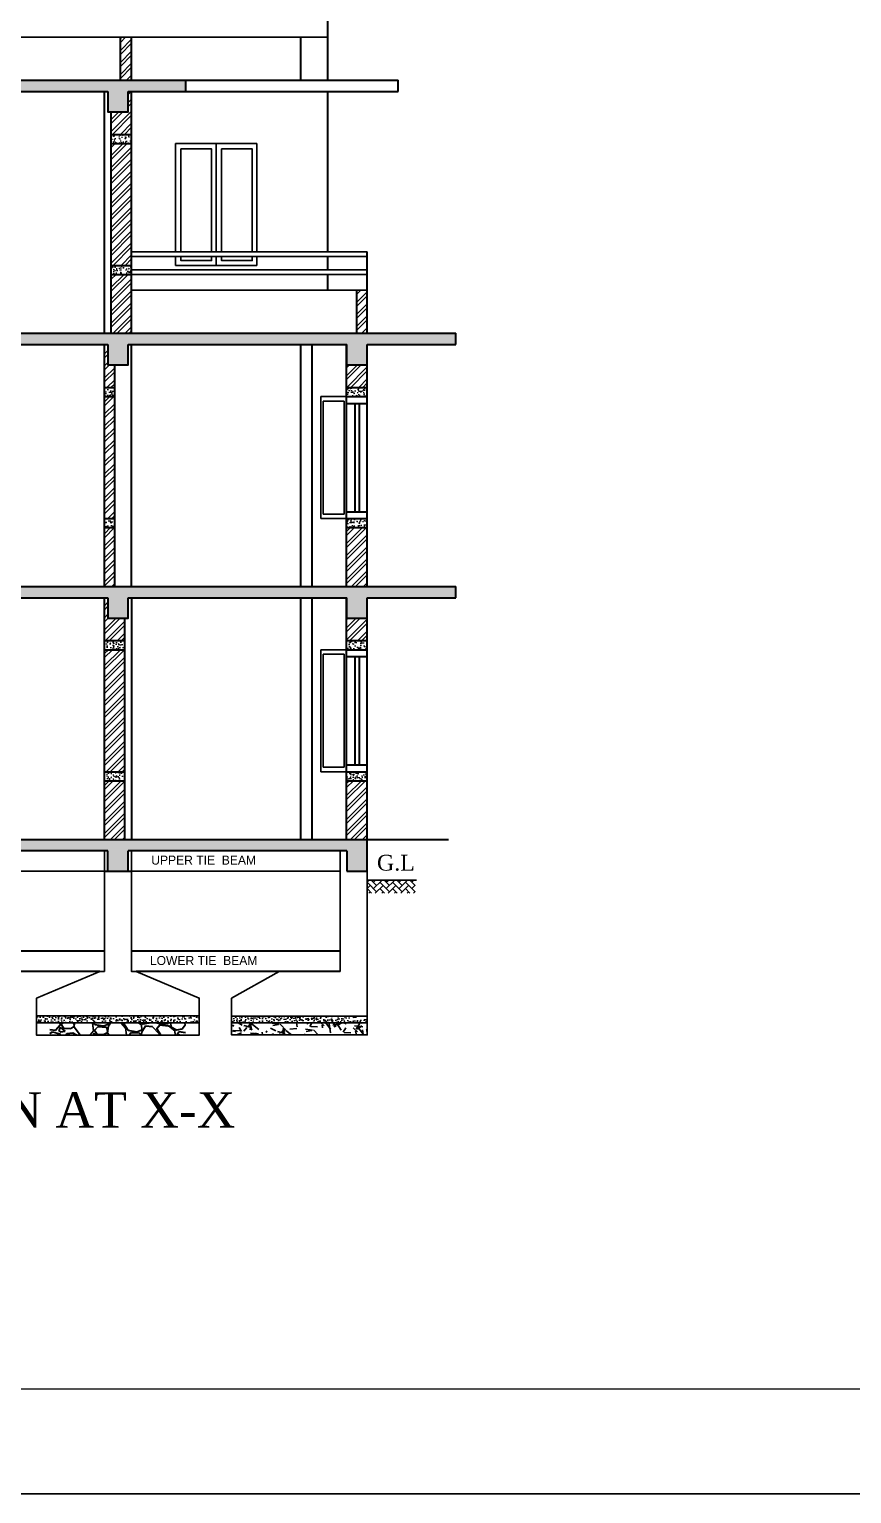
# Model space of a CAD drawing. Header units: inches. Extents: x 58262 to 68316, y -6134 to -3260.
# Drawn here: x 59926 to 60290, y -5508 to -4860 of the extents above; entities that cross this region are included whole.
import ezdxf

# ---------------------------------------------------------------- set-up
doc = ezdxf.new("R2010")
doc.units = ezdxf.units.IN
doc.header["$MEASUREMENT"] = 0
for name, color, linetype, lineweight in [('1', 7, 'Continuous', 25), ('ELE1', 3, 'Continuous', 9), ('ELEVATION', 6, 'Continuous', 30), ('PARAPET', 102, 'Continuous', 20)]:
    doc.layers.add(name, color=color, linetype=linetype, lineweight=lineweight)
doc.styles.get("Standard").update_dxf_attribs({"font": 'times.ttf'})
pattern_1 = [(50, (-4311.282, -5210.4313), (3.58630091, -0.31376067), [0.375, -4.125]), (355, (-4311.282, -5210.4313), (-0.69375667, 3.76096067), [0.3, -3.3]), (100.4514445, (-4310.9832, -5210.4575), (2.89254423, 3.44719995), [0.31870096, -3.50571056]), (46.1842, (-4311.282, -5209.4313), (5.33620665, -0.8275964), [0.5625, -6.1875]), (96.6356355, (-4310.8374, -5209.5003), (4.67330973, 4.870593), [0.4780517, -5.2585688]), (351.184164, (-4311.282, -5209.4313), (4.67330973, 4.870593), [0.45, -4.95]), (21, (-4310.782, -5209.6813), (2.98453526, -2.01309445), [0.375, -4.125]), (326, (-4310.782, -5209.6813), (1.21657666, 3.62575023), [0.3, -3.3]), (71.451445, (-4310.5334, -5209.849), (4.20111188, 1.61265576), [0.31870095, -3.50571056]), (37.5, (-4311.2821, -5210.4313), (0.060799277, 1.66446927), [0, -3.26, 0, -3.35, 0, -3.3125]), (7.5, (-4311.2821, -5210.4313), (1.315347687, 1.97205856), [0, -1.91, 0, -3.185, 0, -1.2625]), (327.5, (-4312.3971, -5210.4313), (2.66911218, -0.11277436), [0, -1.25, 0, -3.9, 0, -5.175]), (317.5, (-4312.897, -5210.4313), (2.91593085, 0.50052491), [0, -1.625, 0, -2.59, 0, -3.675])]
pattern_2 = [(45, (-4311.282, -5210.4313), (-2.65165043, 2.65165043), []), (45, (-4309.5143, -5210.4313), (-2.65165043, 2.65165043), [])]

msp = doc.modelspace()

# ---------------------------------------------------------------- hatches: boundary and pattern name
at = {"ltscale": 5}
h = msp.add_hatch(dxfattribs=at)
h.set_pattern_fill('AR-HBONE', color=1, scale=0.5, style=0)
h.set_pattern_definition([(135, (1323051.9018, 759223.0958), (-2e-16, 2.8284271247), [6, -2]), (45, (1323050.4876, 759224.51), (-2e-16, 2.8284271247), [6, -2])])
h.paths.add_polyline_path([(60097.05, -5241.96), (60097.05, -5236.31), (60076.08, -5236.31), (60076.08, -5241.96)])
at = {"ltscale": 2}
h = msp.add_hatch(dxfattribs=at)
h.set_pattern_fill('GRAVEL', color=256, scale=15, angle=190, style=0)
h.set_pattern_definition([(121.9872, (57906.0145, -606.2249), (-94.73439677, 153.7868432), [2.01804, -199.78632]), (165.0303, (57904.9455, -604.5132), (174.66071105, -46.0286626), [3.46302, -342.838875]), (217.4896, (57901.6, -603.6187), (176.37299775, 136.4462049), [2.44182, -241.74048]), (82.7263, (57896.4901, -598.9098), (-37.3223966, -298.04704255), [3.15357, -312.20337]), (57.1663, (57896.88935, -595.7816), (-105.11739043, -164.24170341), [3.092325, -306.140595]), (352.7263, (57898.566, -593.1833), (-298.04704255, 37.3223966), [3.15357, -312.20337]), (312.3058, (57901.6942, -593.5826), (-165.99041869, 181.582434994), [4.170435, -412.872735]), (277.7447, (57904.5013, -596.6669), (46.10108424, -343.21958951), [3.93732, -389.794815]), (228.5704, (57905.03186, -600.5683), (-152.03843371, -171.19963575), [3.16425, -313.261095]), (174.7636, (57902.9381, -602.9407), (165.09799384, -13.87996057), [3.61248, -177.011445]), (127.6026, (57899.3407, -602.61106), (-148.613575442, 193.74985341), [4.67172, -462.500625]), (211.1859, (57911.1405, -601.3408), (-119.0331866, -70.39959175), [1.594515, -157.85766]), (178.5308, (57909.7764, -602.16645), (197.24695243, -4.31704074), [3.033555, -300.322665]), (125, (57906.744, -602.089), (2.604723, 14.77212), [2.121315, -19.09188]), (146.8014, (57905.3972, -603.679), (68.6511287, -42.5678648), [1.14237, -113.094225]), (58.1986, (57904.4413, -603.0535), (-22.5862837, -41.7116305), [1.615545, -79.16193]), (319.0362, (57905.2927, -601.6805), (39.1068679, -37.3584321), [2.623935, -84.840345]), (188.4349, (57907.274, -603.4007), (32.1489575, 9.5626462), [1.897365, -45.536805]), (333.6105, (57895.8735, -601.5428), (139.90704642, -70.36347357), [2.658, -263.142675]), (279.6538, (57898.2545, -602.7242), (-30.4364401, 172.91218908), [2.229915, -220.76112]), (56.8014, (57906.7531, -606.355), (-42.5678648, -68.6511287), [2.284725, -111.95187]), (6.3895, (57908.0041, -604.4433), (-155.53534443, -18.26900882), [2.658, -263.142675]), (10.556, (57897.4884, -592.384), (-79.0700436, -16.5205553), [2.5632, -125.59686]), (55.2249, (57900.0083, -591.9145), (-102.51242432, -149.46973681), [2.14767, -212.619645]), (283.1986, (57909.5056, -591.609), (16.52063954, -79.0700263), [2.284725, -111.95187]), (332.646, (57910.02725, -593.8334), (-181.61866532, 92.94978387), [2.514465, -248.93136]), (280.556, (57902.2672, -590.3327), (-16.5205553, 79.0700436), [1.2816, -126.87846]), (248.6901, (57908.6193, -591.4527), (-25.190974, -56.4837598), [0.76485, -75.720435]), (184.0362, (57908.3413, -592.1653), (46.9210746, 6.9579182), [3.092325, -58.75425]), (163.991, (57905.25664, -592.383), (145.11643839, -40.81933221), [2.86575, -283.708845]), (46.3099, (57905.527, -600.351), (-19.9815802, -26.9395), [2.16333, -51.919935]), (356.8428, (57907.02146, -598.7867), (256.33543381, -14.735932916), [3.77691, -373.913445]), (289.0546, (57910.7926, -598.9947), (-40.85540593, 113.82371048), [1.54434, -152.89011]), (260, (57911.297, -600.454), (-17.37684, -12.167394), [0.9, -14.1]), (229.7436, (57904.8831, -592.774), (77.3214547, 92.985973), [2.08386, -206.3028]), (301.9872, (57903.5364, -594.3644), (94.73439677, -153.7868432), [4.03608, -197.76828]), (350, (57905.674, -597.788), (12.167394, -17.37684), [3.9, -11.1]), (24.6952, (57909.5152, -598.4649), (-165.95415923, -77.35772955), [2.37171, -234.79911]), (95.9454, (57911.67, -597.474), (-4.3532237, 61.6931894), [2.18403, -107.01762]), (142.354, (57911.4438, -595.3017), (-254.62290093, 197.210996606), [3.555975, -352.04211]), (174.5739, (57908.6282, -593.1298), (-194.64222921, 19.0893566), [3.761985, -372.43611])])
h.paths.add_polyline_path([(59995.48, -5299.29), (59935.48, -5299.29), (59935.48, -5304.61), (59995.48, -5304.61)])
h = msp.add_hatch(dxfattribs=at)
h.set_pattern_fill('GRAVEL', color=256, scale=15, angle=190, style=0)
h.set_pattern_definition([(121.9872, (57906.0145, -606.3417), (-94.73439677, 153.7868432), [2.01804, -199.78632]), (165.0303, (57904.9455, -604.6301), (174.66071105, -46.0286626), [3.46302, -342.838875]), (217.4896, (57901.6, -603.73555), (176.37299775, 136.4462049), [2.44182, -241.74048]), (82.7263, (57896.4901, -599.0267), (-37.3223966, -298.04704255), [3.15357, -312.20337]), (57.1663, (57896.88935, -595.8985), (-105.11739043, -164.24170341), [3.092325, -306.140595]), (352.7263, (57898.566, -593.3002), (-298.04704255, 37.3223966), [3.15357, -312.20337]), (312.3058, (57901.6942, -593.69944), (-165.99041869, 181.582434994), [4.170435, -412.872735]), (277.7447, (57904.5013, -596.78374), (46.10108424, -343.21958951), [3.93732, -389.794815]), (228.5704, (57905.03186, -600.68514), (-152.03843371, -171.19963575), [3.16425, -313.261095]), (174.7636, (57902.9381, -603.0576), (165.09799384, -13.87996057), [3.61248, -177.011445]), (127.6026, (57899.3407, -602.7279), (-148.613575442, 193.74985341), [4.67172, -462.500625]), (211.1859, (57911.1405, -601.4576), (-119.0331866, -70.39959175), [1.594515, -157.85766]), (178.5308, (57909.7764, -602.2833), (197.24695243, -4.31704074), [3.033555, -300.322665]), (125, (57906.744, -602.206), (2.604723, 14.77212), [2.121315, -19.09188]), (146.8014, (57905.3972, -603.7958), (68.6511287, -42.5678648), [1.14237, -113.094225]), (58.1986, (57904.4413, -603.1704), (-22.5862837, -41.7116305), [1.615545, -79.16193]), (319.0362, (57905.2927, -601.7973), (39.1068679, -37.3584321), [2.623935, -84.840345]), (188.4349, (57907.274, -603.5175), (32.1489575, 9.5626462), [1.897365, -45.536805]), (333.6105, (57895.8735, -601.6596), (139.90704642, -70.36347357), [2.658, -263.142675]), (279.6538, (57898.2545, -602.841), (-30.4364401, 172.91218908), [2.229915, -220.76112]), (56.8014, (57906.7531, -606.472), (-42.5678648, -68.6511287), [2.284725, -111.95187]), (6.3895, (57908.0041, -604.5601), (-155.53534443, -18.26900882), [2.658, -263.142675]), (10.556, (57897.4884, -592.5009), (-79.0700436, -16.5205553), [2.5632, -125.59686]), (55.2249, (57900.0083, -592.0313), (-102.51242432, -149.46973681), [2.14767, -212.619645]), (283.1986, (57909.5056, -591.7259), (16.52063954, -79.0700263), [2.284725, -111.95187]), (332.646, (57910.02725, -593.9503), (-181.61866532, 92.94978387), [2.514465, -248.93136]), (280.556, (57902.2672, -590.4496), (-16.5205553, 79.0700436), [1.2816, -126.87846]), (248.6901, (57908.6193, -591.5696), (-25.190974, -56.4837598), [0.76485, -75.720435]), (184.0362, (57908.3413, -592.282), (46.9210746, 6.9579182), [3.092325, -58.75425]), (163.991, (57905.25664, -592.4998), (145.11643839, -40.81933221), [2.86575, -283.708845]), (46.3099, (57905.527, -600.468), (-19.9815802, -26.9395), [2.16333, -51.919935]), (356.8428, (57907.02146, -598.90357), (256.33543381, -14.735932916), [3.77691, -373.913445]), (289.0546, (57910.7926, -599.1116), (-40.85540593, 113.82371048), [1.54434, -152.89011]), (260, (57911.297, -600.571), (-17.37684, -12.167394), [0.9, -14.1]), (229.7436, (57904.8831, -592.8909), (77.3214547, 92.985973), [2.08386, -206.3028]), (301.9872, (57903.5364, -594.4812), (94.73439677, -153.7868432), [4.03608, -197.76828]), (350, (57905.674, -597.904), (12.167394, -17.37684), [3.9, -11.1]), (24.6952, (57909.5152, -598.5817), (-165.95415923, -77.35772955), [2.37171, -234.79911]), (95.9454, (57911.67, -597.5908), (-4.3532237, 61.6931894), [2.18403, -107.01762]), (142.354, (57911.4438, -595.41855), (-254.62290093, 197.210996606), [3.555975, -352.04211]), (174.5739, (57908.6282, -593.24663), (-194.64222921, 19.0893566), [3.761985, -372.43611])])
h.paths.add_polyline_path([(59995.48, -5299.41), (59935.48, -5299.41), (59935.48, -5304.73), (59995.48, -5304.73)])
h = msp.add_hatch(dxfattribs=at)
h.set_pattern_fill('GRAVEL', color=256, scale=15, angle=190, style=0)
h.set_pattern_definition([(121.9872, (1572276.4272, 731770.3312), (-94.7343967672, 153.7868431904), [2.01804, -199.78632]), (165.0303, (1572275.35816, 731772.0429), (174.66071105328, -46.02866260027), [3.46302, -342.838875]), (217.4896, (1572272.0127, 731772.9374), (176.37299775036, 136.44620490463), [2.44182, -241.74048]), (82.7263, (1572266.9027, 731777.6463), (-37.32239659984, -298.04704255352), [3.15357, -312.20337]), (57.1663, (1572267.302, 731780.7745), (-105.11739043398, -164.24170341073), [3.092325, -306.140595]), (352.7263, (1572268.9787, 731783.3728), (-298.04704255352, 37.32239659984), [3.15357, -312.20337]), (312.3058, (1572272.10686, 731782.9735), (-165.99041868967, 181.58243499421), [4.170435, -412.872735]), (277.7447, (1572274.9139, 731779.8892), (46.10108424074, -343.21958951057), [3.93732, -389.794815]), (228.5704, (1572275.4445, 731775.9878), (-152.03843371426, -171.1996357482), [3.16425, -313.261095]), (174.7636, (1572273.3507, 731773.6154), (165.0979938362, -13.8799605653), [3.61248, -177.011445]), (127.6026, (1572269.7533, 731773.94505), (-148.61357544232, 193.74985340929), [4.67172, -462.500625]), (211.1859, (1572281.5532, 731775.2153), (-119.033186589, -70.3995917529), [1.594515, -157.85766]), (178.5308, (1572280.1891, 731774.38965), (197.24695243407, -4.31704073908), [3.033555, -300.322665]), (125, (1572277.157, 731774.467), (2.60472347, 14.772120866), [2.121315, -19.09188]), (146.8014, (1572275.8099, 731772.8771), (68.6511287154, -42.5678647908), [1.14237, -113.094225]), (58.1986, (1572274.854, 731773.5026), (-22.5862836792, -41.7116304866), [1.615545, -79.16193]), (319.0362, (1572275.7053, 731774.8756), (39.1068678716, -37.358432121), [2.623935, -84.840345]), (188.4349, (1572277.6867, 731773.1554), (32.148957516, 9.562646245), [1.897365, -45.536805]), (333.6105, (1572266.28616, 731775.01334), (139.907046421, -70.36347357047), [2.658, -263.142675]), (279.6538, (1572268.6672, 731773.8319), (-30.43644009667, 172.9121890753), [2.229915, -220.76112]), (56.8014, (1572277.1658, 731770.201), (-42.5678647908, -68.6511287154), [2.284725, -111.95187]), (6.3895, (1572278.4168, 731772.1128), (-155.53534443324, -18.26900881785), [2.658, -263.142675]), (10.556, (1572267.901, 731784.172), (-79.0700436256, -16.5205553195), [2.5632, -125.59686]), (55.2249, (1572270.4209, 731784.6416), (-102.5124243226, -149.46973681475), [2.14767, -212.619645]), (283.1986, (1572279.9182, 731784.947), (16.5206395439, -79.0700262793), [2.284725, -111.95187]), (332.646, (1572280.4399, 731782.7227), (-181.6186653239, 92.94978387176), [2.514465, -248.93136]), (280.556, (1572272.6799, 731786.2234), (-16.5205553195, 79.0700436256), [1.2816, -126.87846]), (248.6901, (1572279.032, 731785.1034), (-25.1909739366, -56.4837597954), [0.76485, -75.720435]), (184.0362, (1572278.754, 731784.3908), (46.921074556, 6.957918181), [3.092325, -58.75425]), (163.991, (1572275.6693, 731784.1731), (145.11643838505, -40.8193322142), [2.86575, -283.708845]), (46.3099, (1572275.9398, 731776.205), (-19.981580187, -26.939499917), [2.16333, -51.919935]), (356.8428, (1572277.4341, 731777.7694), (256.33543380744, -14.73593291568), [3.77691, -373.913445]), (289.0546, (1572281.2053, 731777.5614), (-40.8554059258, 113.8237104781), [1.54434, -152.89011]), (260, (1572281.71, 731776.102), (-17.37683896, -12.16739363), [0.9, -14.1]), (229.7436, (1572275.2957, 731783.7821), (77.3214546999, 92.98597300296), [2.08386, -206.3028]), (301.9872, (1572273.9491, 731782.1917), (94.7343967672, -153.7868431904), [4.03608, -197.76828]), (350, (1572276.087, 731778.768), (12.16739363, -17.37683896), [3.9, -11.1]), (24.6952, (1572279.9279, 731778.0912), (-165.95415922567, -77.35772955197), [2.37171, -234.79911]), (95.9454, (1572282.0827, 731779.0821), (-4.35322367, 61.6931894283), [2.18403, -107.01762]), (142.354, (1572281.85645, 731781.2544), (-254.6229009311, 197.21099660573), [3.555975, -352.04211]), (174.5739, (1572279.0408, 731783.4263), (-194.64222920843, 19.08935660198), [3.761985, -372.43611])])
h.paths.add_polyline_path([(60015.84, -5299.37), (60075.84, -5299.37), (60075.84, -5304.69), (60015.84, -5304.69)])
at = {"layer": '1', "ltscale": 5}
h = msp.add_hatch(dxfattribs=at)
h.set_pattern_fill('ANSI32', color=4, scale=10, style=0)
h.set_pattern_definition(pattern_2)
h.paths.add_polyline_path([(59971.61, -4863.25), (59966.61, -4863.25), (59966.61, -4882.25), (59971.61, -4882.25)])
h = msp.add_hatch(dxfattribs=at)
h.set_pattern_fill('ANSI32', color=4, scale=10, style=0)
h.set_pattern_definition(pattern_2)
h.paths.add_polyline_path([(59971.6, -4968.25), (59962.6, -4968.25), (59962.6, -4994.25), (59971.6, -4994.25)])
h.paths.add_polyline_path([(59971.6, -4910.25), (59962.6, -4910.25), (59962.6, -4964.25), (59971.6, -4964.25)])
h.paths.add_polyline_path([(59962.6, -4906.25), (59971.6, -4906.25), (59971.6, -4887.25), (59970.11, -4887.25), (59970.11, -4896.25), (59962.6, -4896.25)])
h = msp.add_hatch(dxfattribs=at)
h.set_pattern_fill('ANSI32', color=4, scale=10, style=0)
h.set_pattern_definition([(45, (-4323.3425, -5210.4313), (-2.65165043, 2.65165043), []), (45, (-4321.5748, -5210.4313), (-2.65165043, 2.65165043), [])])
h.paths.add_polyline_path([(60075.84, -4975.25), (60071.27, -4975.25), (60071.27, -4994.25), (60075.84, -4994.25)])
h = msp.add_hatch(dxfattribs=at)
h.set_pattern_fill('ANSI32', color=4, scale=10, style=0)
h.set_pattern_definition(pattern_2)
h.paths.add_polyline_path([(59964.11, -5080.25), (59959.61, -5080.25), (59959.61, -5106.25), (59964.11, -5106.25)])
h.paths.add_polyline_path([(59959.61, -5076.25), (59964.11, -5076.25), (59964.11, -5022.25), (59959.61, -5022.25)])
h.paths.add_polyline_path([(59964.11, -5008.25), (59961.11, -5008.25), (59961.11, -4999.25), (59959.61, -4999.25), (59959.61, -5018.25), (59964.11, -5018.25)])
h = msp.add_hatch(dxfattribs=at)
h.set_pattern_fill('ANSI32', color=4, scale=10, style=0)
h.set_pattern_definition(pattern_2)
h.paths.add_polyline_path([(60066.69, -5106.25), (60075.84, -5106.25), (60075.84, -5080.25), (60066.69, -5080.25)])
h.paths.add_polyline_path([(60075.84, -5018.25), (60075.84, -5008.25), (60066.69, -5008.25), (60066.69, -5018.25)])
h = msp.add_hatch(dxfattribs=at)
h.set_pattern_fill('ANSI32', color=4, scale=10, style=0)
h.set_pattern_definition(pattern_2)
h.paths.add_polyline_path([(59968.61, -5120.25), (59961.11, -5120.25), (59961.11, -5111.25), (59959.61, -5111.25), (59959.61, -5130.25), (59968.61, -5130.25)])
h.paths.add_polyline_path([(59968.61, -5134.25), (59959.61, -5134.25), (59959.61, -5188.25), (59968.61, -5188.25)])
h.paths.add_polyline_path([(59968.61, -5192.25), (59959.61, -5192.25), (59959.61, -5218.25), (59968.61, -5218.25)])
h = msp.add_hatch(dxfattribs=at)
h.set_pattern_fill('ANSI32', color=4, scale=10, style=0)
h.set_pattern_definition([(45, (26149.0368, -725.8534), (-2.65165043, 2.65165043), []), (45, (26150.8046, -725.8534), (-2.65165043, 2.65165043), [])])
h.paths.add_polyline_path([(60066.69, -5130.25), (60075.84, -5130.25), (60075.84, -5120.25), (60066.69, -5120.25)])
h.paths.add_polyline_path([(60075.84, -5192.25), (60066.69, -5192.25), (60066.69, -5218.25), (60075.84, -5218.25)])
at = {"layer": 'PARAPET'}
h = msp.add_hatch(dxfattribs=at)
h.set_pattern_fill('AR-CONC', color=256, scale=0.5)
h.set_pattern_definition(pattern_1)
h.paths.add_polyline_path([(59961.11, -4887.25), (59961.11, -4896.25), (59970.11, -4896.25), (59970.11, -4887.25), (59995.6, -4887.25), (59995.6, -4882.25), (59796.16, -4882.25), (59796.16, -4896.25), (59805.16, -4896.25), (59805.16, -4887.25)])
h = msp.add_hatch(dxfattribs=at)
h.set_pattern_fill('AR-CONC', color=256, scale=0.5)
h.set_pattern_definition(pattern_1)
h.paths.add_polyline_path([(59962.6, -4906.25), (59962.6, -4910.25), (59971.6, -4910.25), (59971.6, -4906.25)])
h = msp.add_hatch(dxfattribs=at)
h.set_pattern_fill('AR-CONC', color=256, scale=0.5)
h.set_pattern_definition(pattern_1)
h.paths.add_polyline_path([(59962.6, -4964.25), (59962.6, -4968.25), (59971.6, -4968.25), (59971.6, -4964.25)])
h = msp.add_hatch(dxfattribs=at)
h.set_pattern_fill('AR-CONC', color=256, scale=0.5)
h.set_pattern_definition(pattern_1)
h.paths.add_polyline_path([(59970.11, -4999.25), (60066.69, -4999.25), (60066.69, -5008.25), (60075.84, -5008.25), (60075.84, -4999.25), (60114.99, -4999.25), (60114.99, -4994.25), (59911.61, -4994.25), (59911.61, -4999.25), (59961.11, -4999.25), (59961.11, -5008.25), (59970.11, -5008.25)])
h = msp.add_hatch(dxfattribs=at)
h.set_pattern_fill('AR-CONC', color=256, scale=0.5)
h.set_pattern_definition(pattern_1)
h.paths.add_polyline_path([(59959.61, -5018.25), (59959.61, -5022.25), (59964.11, -5022.25), (59964.11, -5018.25)])
h = msp.add_hatch(dxfattribs=at)
h.set_pattern_fill('AR-CONC', color=256, scale=0.5)
h.set_pattern_definition(pattern_1)
h.paths.add_polyline_path([(60066.69, -5018.25), (60066.69, -5022.25), (60075.84, -5022.25), (60075.84, -5018.25)])
h = msp.add_hatch(dxfattribs=at)
h.set_pattern_fill('AR-CONC', color=256, scale=0.5)
h.set_pattern_definition(pattern_1)
h.paths.add_polyline_path([(59961.11, -5120.25), (59970.11, -5120.25), (59970.11, -5111.25), (60066.69, -5111.25), (60066.69, -5120.25), (60075.84, -5120.25), (60075.84, -5111.25), (60114.99, -5111.25), (60114.99, -5106.25), (59911.61, -5106.25), (59911.61, -5099.25), (59901.61, -5099.25), (59901.61, -5092.25), (59891.61, -5092.25), (59891.61, -5085.25), (59881.61, -5085.25), (59881.61, -5078.25), (59871.61, -5078.25), (59871.61, -5071.25), (59861.61, -5071.25), (59861.61, -5064.25), (59851.61, -5064.25), (59851.61, -5057.25), (59796.16, -5057.25), (59796.16, -5062.25), (59840.03, -5062.25), (59910.03, -5111.25), (59961.11, -5111.25)])
h = msp.add_hatch(dxfattribs=at)
h.set_pattern_fill('AR-CONC', color=256, scale=0.5)
h.set_pattern_definition(pattern_1)
h.paths.add_polyline_path([(59964.11, -5080.25), (59964.11, -5076.25), (59959.61, -5076.25), (59959.61, -5080.25)])
h = msp.add_hatch(dxfattribs=at)
h.set_pattern_fill('AR-CONC', color=256, scale=0.5)
h.set_pattern_definition(pattern_1)
h.paths.add_polyline_path([(60075.84, -5080.25), (60075.84, -5076.25), (60066.69, -5076.25), (60066.69, -5080.25)])
h = msp.add_hatch(dxfattribs=at)
h.set_pattern_fill('AR-CONC', color=256, scale=0.5)
h.set_pattern_definition(pattern_1)
h.paths.add_polyline_path([(59959.61, -5130.25), (59959.61, -5134.25), (59968.61, -5134.25), (59968.61, -5130.25)])
h = msp.add_hatch(dxfattribs=at)
h.set_pattern_fill('AR-CONC', color=256, scale=0.5)
h.set_pattern_definition(pattern_1)
h.paths.add_polyline_path([(60075.84, -5130.25), (60066.69, -5130.25), (60066.69, -5134.25), (60075.84, -5134.25)])
h = msp.add_hatch(dxfattribs=at)
h.set_pattern_fill('AR-CONC', color=256, scale=0.5)
h.set_pattern_definition(pattern_1)
h.paths.add_polyline_path([(59961.11, -5232.25), (59970.11, -5232.25), (59970.11, -5223.25), (60066.84, -5223.25), (60066.84, -5232.25), (60075.84, -5232.25), (60075.84, -5218.25), (59911.61, -5218.25), (59911.61, -5211.25), (59901.61, -5211.25), (59901.61, -5204.25), (59891.61, -5204.25), (59891.61, -5197.25), (59881.61, -5197.25), (59881.61, -5190.25), (59871.61, -5190.25), (59871.61, -5183.25), (59861.61, -5183.25), (59861.61, -5176.25), (59851.61, -5176.25), (59851.61, -5169.25), (59796.16, -5169.25), (59796.16, -5174.25), (59840.03, -5174.25), (59902.89, -5218.25), (59796.16, -5218.25), (59796.16, -5232.25), (59805.16, -5232.25), (59805.16, -5223.25), (59961.11, -5223.25)])
h = msp.add_hatch(dxfattribs=at)
h.set_pattern_fill('AR-CONC', color=256, scale=0.5)
h.set_pattern_definition(pattern_1)
h.paths.add_polyline_path([(59968.61, -5192.25), (59968.61, -5188.25), (59959.61, -5188.25), (59959.61, -5192.25)])
h = msp.add_hatch(dxfattribs=at)
h.set_pattern_fill('AR-CONC', color=256, scale=0.5)
h.set_pattern_definition(pattern_1)
h.paths.add_polyline_path([(60075.84, -5192.25), (60075.84, -5188.25), (60066.69, -5188.25), (60066.69, -5192.25)])
h = msp.add_hatch(dxfattribs=at)
h.set_pattern_fill('AR-CONC', color=256, scale=0.5)
h.set_pattern_definition([(50, (28330.5352, 6061.8476), (3.58630091, -0.31376067), [0.375, -4.125]), (355, (28330.5352, 6061.8476), (-0.69375667, 3.76096067), [0.3, -3.3]), (100.451444, (28330.834, 6061.8214), (2.89254423, 3.44719995), [0.31870096, -3.50571056]), (46.1842, (28330.5352, 6062.8476), (5.33620665, -0.8275964), [0.5625, -6.1875]), (96.635635, (28330.98, 6062.7786), (4.6733097, 4.870593), [0.4780517, -5.2585688]), (351.184164, (28330.535, 6062.8476), (4.6733097, 4.870593), [0.45, -4.95]), (21, (28331.0352, 6062.5976), (2.98453526, -2.01309445), [0.375, -4.125]), (326, (28331.0352, 6062.5976), (1.21657666, 3.62575023), [0.3, -3.3]), (71.451445, (28331.284, 6062.4298), (4.2011119, 1.61265576), [0.31870095, -3.50571056]), (37.5, (28330.5352, 6061.8476), (0.060799277, 1.66446927), [0, -3.26, 0, -3.35, 0, -3.3125]), (7.5, (28330.5352, 6061.8476), (1.31534769, 1.97205856), [0, -1.91, 0, -3.185, 0, -1.2625]), (327.5, (28329.4202, 6061.8476), (2.66911218, -0.11277436), [0, -1.25, 0, -3.9, 0, -5.175]), (317.5, (28328.9202, 6061.8476), (2.91593085, 0.50052491), [0, -1.625, 0, -2.59, 0, -3.675])])
h.paths.add_polyline_path([(60001.48, -5296.29), (59929.48, -5296.29), (59929.48, -5299.29), (60001.48, -5299.29)])
h = msp.add_hatch(dxfattribs=at)
h.set_pattern_fill('AR-CONC', color=256, scale=0.5)
h.set_pattern_definition([(50, (28290.7685, 6061.8476), (3.58630091, -0.31376067), [0.375, -4.125]), (355, (28290.7685, 6061.8476), (-0.69375667, 3.76096067), [0.3, -3.3]), (100.451444, (28291.0674, 6061.8214), (2.89254423, 3.44719995), [0.31870096, -3.50571056]), (46.1842, (28290.7685, 6062.8476), (5.33620665, -0.8275964), [0.5625, -6.1875]), (96.635635, (28291.213, 6062.7786), (4.6733097, 4.870593), [0.4780517, -5.2585688]), (351.184164, (28290.7685, 6062.8476), (4.6733097, 4.870593), [0.45, -4.95]), (21, (28291.2685, 6062.5976), (2.98453526, -2.01309445), [0.375, -4.125]), (326, (28291.2685, 6062.5976), (1.21657666, 3.62575023), [0.3, -3.3]), (71.451445, (28291.5172, 6062.4298), (4.2011119, 1.61265576), [0.31870095, -3.50571056]), (37.5, (28290.7685, 6061.8476), (0.060799277, 1.66446927), [0, -3.26, 0, -3.35, 0, -3.3125]), (7.5, (28290.7685, 6061.8476), (1.31534769, 1.97205856), [0, -1.91, 0, -3.185, 0, -1.2625]), (327.5, (28289.6535, 6061.8476), (2.66911218, -0.11277436), [0, -1.25, 0, -3.9, 0, -5.175]), (317.5, (28289.1535, 6061.8476), (2.91593085, 0.50052491), [0, -1.625, 0, -2.59, 0, -3.675])])
h.paths.add_polyline_path([(60015.84, -5296.37), (60075.84, -5296.37), (60075.84, -5299.37), (60015.84, -5299.37)])

# ---------------------------------------------------------------- linework, layer by layer
at = {"color": 5}
for p, q in [((59991.01, -4910.25), (60027.01, -4910.25)), ((59991.01, -4910.25), (59991.01, -4958.25)), ((60009.01, -4910.25), (60009.01, -4958.25)), ((60027.01, -4910.25), (60027.01, -4958.25)), ((59991.01, -4960.25), (59991.01, -4964.25)), ((60009.01, -4960.25), (60009.01, -4964.25)), ((60027.01, -4960.25), (60027.01, -4964.25)), ((59991.01, -4964.25), (60027.01, -4964.25)), ((60055.35, -5022.25), (60066.69, -5022.25)), ((60055.35, -5022.25), (60055.35, -5076.25)), ((60056.35, -5024.25), (60065.69, -5024.25)), ((60056.35, -5024.25), (60056.35, -5074.25)), ((60065.69, -5024.25), (60065.69, -5074.25)), ((60066.69, -5022.25), (60066.69, -5076.25)), ((60055.35, -5076.25), (60066.69, -5076.25)), ((60056.35, -5074.25), (60065.69, -5074.25)), ((60055.35, -5134.25), (60066.69, -5134.25)), ((60055.35, -5134.25), (60055.35, -5188.25)), ((60056.35, -5136.25), (60065.69, -5136.25)), ((60056.35, -5136.25), (60056.35, -5186.25)), ((60065.69, -5136.25), (60065.69, -5186.25)), ((60066.69, -5134.25), (60066.69, -5188.25)), ((60055.35, -5188.25), (60066.69, -5188.25)), ((60056.35, -5186.25), (60065.69, -5186.25))]:
    msp.add_line(p, q, dxfattribs=at)
at = {"color": 1, "ltscale": 5}
for p, q in [((59959.61, -5276.68), (59959.61, -5223.25)), ((60063.84, -5276.68), (60063.84, -5223.25)), ((60075.84, -5276.68), (60075.84, -5232.25)), ((60036.84, -5276.68), (60015.84, -5288.37)), ((60036.84, -5276.68), (60063.84, -5276.68)), ((60075.84, -5276.68), (60075.84, -5304.69)), ((60015.84, -5288.37), (60015.84, -5304.69)), ((59992.6, -5304.36), (59992.6, -5304.69)), ((60075.84, -5304.69), (60015.84, -5304.69))]:
    msp.add_line(p, q, dxfattribs=at)
at = {"color": 251}
for p, q in [((60001.48, -5296.29), (59929.48, -5296.29)), ((59929.48, -5299.29), (60001.48, -5299.29)), ((60015.84, -5296.37), (60075.84, -5296.37)), ((60075.84, -5299.37), (60015.84, -5299.37))]:
    msp.add_line(p, q, dxfattribs=at)
at = {"color": 5}
for points in [[(59993.41, -4958.25), (59993.41, -4912.71), (60006.94, -4912.71), (60006.94, -4958.25)], [(60011.41, -4958.25), (60011.41, -4912.71), (60024.94, -4912.71), (60024.94, -4958.25)], [(60006.94, -4960.25), (60006.94, -4962.11), (59993.41, -4962.11), (59993.41, -4960.25)], [(60024.94, -4960.25), (60024.94, -4962.11), (60011.41, -4962.11), (60011.41, -4960.25)]]:
    msp.add_lwpolyline(points, dxfattribs=at)
at = {"color": 1, "ltscale": 5}
for points in [[(59929.48, -5288.49), (59929.48, -5304.73), (60001.48, -5304.73), (60001.48, -5288.37), (59973.61, -5276.68), (59971.61, -5276.68), (59971.61, -5223.25)], [(59959.61, -5276.68), (59957.61, -5276.68), (59929.48, -5288.37)], [(60075.84, -5291.42), (60075.84, -5304.69), (60015.84, -5304.69), (60015.84, -5291.42)]]:
    msp.add_lwpolyline(points, dxfattribs=at)
at = {"layer": '1', "color": 11, "ltscale": 5}
for p, q in [((59796.16, -4863.25), (60058.4, -4863.25)), ((59971.6, -4958.25), (60075.84, -4958.25)), ((59971.6, -4960.25), (60075.84, -4960.25)), ((59971.6, -4966.25), (60075.84, -4966.25)), ((59971.6, -4968.25), (60075.84, -4968.25)), ((59971.6, -4975.25), (60075.84, -4975.25)), ((59959.61, -5232.25), (59808.16, -5232.25)), ((60063.84, -5232.25), (59971.61, -5232.25)), ((60097.63, -5236.25), (60075.84, -5236.25))]:
    msp.add_line(p, q, dxfattribs=at)
at = {"layer": 'Defpoints'}
msp.add_lwpolyline([(61439.74, -3259.7), (58262.14, -3259.7), (58262.14, -5507.67), (61439.74, -5507.67)], close=True, dxfattribs=at)
at = {"layer": 'ELE1'}
msp.add_lwpolyline([(58308.46, -3306.02), (61393.43, -3306.02), (61393.43, -5461.35), (58308.46, -5461.35)], close=True, dxfattribs=at)
at = {"layer": 'ELEVATION'}
for p, q in [((60058.4, -4882.25), (60058.4, -4846.25)), ((59966.61, -4882.25), (59966.61, -4863.25)), ((59971.61, -4882.25), (59971.61, -4863.25)), ((60046.4, -4882.25), (60046.4, -4863.25)), ((59796.16, -4882.25), (60089.55, -4882.25)), ((59995.6, -4887.25), (59995.6, -4882.25)), ((60089.55, -4887.25), (60089.55, -4882.25)), ((59805.16, -4887.25), (59961.11, -4887.25)), ((59959.61, -4994.25), (59959.61, -4887.25)), ((59970.11, -4887.25), (60089.55, -4887.25)), ((59971.6, -4994.25), (59971.6, -4887.25)), ((60058.4, -4958.25), (60058.4, -4887.25)), ((59962.6, -4994.25), (59962.6, -4896.25)), ((59962.6, -4906.25), (59971.6, -4906.25)), ((59962.6, -4910.25), (59971.6, -4910.25)), ((60058.4, -4966.25), (60058.4, -4960.25)), ((60075.84, -4994.25), (60075.84, -4958.25)), ((59962.6, -4964.25), (59971.6, -4964.25)), ((59962.6, -4968.25), (59971.6, -4968.25)), ((60058.4, -4975.25), (60058.4, -4968.25)), ((60071.27, -4994.25), (60071.27, -4975.25)), ((59911.61, -4994.25), (60114.99, -4994.25)), ((60114.99, -4999.25), (60114.99, -4994.25)), ((59911.61, -4999.25), (59961.11, -4999.25)), ((59959.61, -5106.25), (59959.61, -4999.25)), ((59970.11, -4999.25), (60066.84, -4999.25)), ((59971.61, -5106.25), (59971.61, -4999.25)), ((60046.4, -5106.25), (60046.4, -4999.25)), ((60051.49, -5106.25), (60051.49, -4999.25)), ((60066.69, -5106.25), (60066.69, -4999.25)), ((60075.84, -4999.25), (60114.99, -4999.25)), ((60075.84, -5106.25), (60075.84, -4999.25)), ((59964.11, -5106.25), (59964.11, -5008.25)), ((59959.61, -5018.25), (59964.11, -5018.25)), ((60066.69, -5018.25), (60075.84, -5018.25)), ((59959.61, -5022.25), (59964.11, -5022.25)), ((60066.69, -5022.25), (60075.84, -5022.25)), ((60066.69, -5025.25), (60075.84, -5025.25)), ((60070.27, -5025.25), (60070.27, -5073.25)), ((60072.27, -5025.25), (60072.27, -5073.25)), ((59959.61, -5076.25), (59964.11, -5076.25)), ((60066.69, -5073.25), (60075.84, -5073.25)), ((60066.69, -5076.25), (60075.84, -5076.25)), ((59959.61, -5080.25), (59964.11, -5080.25)), ((60066.69, -5080.25), (60075.84, -5080.25)), ((59910.03, -5111.25), (59961.11, -5111.25)), ((59911.61, -5106.25), (60114.99, -5106.25)), ((59959.61, -5218.25), (59959.61, -5111.25)), ((59970.11, -5111.25), (60066.84, -5111.25)), ((59971.61, -5111.25), (59971.61, -5218.25)), ((60046.4, -5218.25), (60046.4, -5111.25)), ((60051.49, -5218.25), (60051.49, -5111.25)), ((60066.69, -5218.25), (60066.69, -5111.25)), ((60075.84, -5111.25), (60114.99, -5111.25)), ((60075.84, -5218.25), (60075.84, -5111.25)), ((60114.99, -5111.25), (60114.99, -5106.25)), ((59968.61, -5218.25), (59968.61, -5120.25)), ((59959.61, -5130.25), (59968.61, -5130.25)), ((60066.69, -5130.25), (60075.84, -5130.25)), ((59959.61, -5134.25), (59968.61, -5134.25)), ((60066.69, -5134.25), (60075.84, -5134.25)), ((60066.69, -5137.25), (60075.84, -5137.25)), ((60070.27, -5137.25), (60070.27, -5185.25)), ((60072.27, -5137.25), (60072.27, -5185.25)), ((59959.61, -5188.25), (59968.61, -5188.25)), ((60066.69, -5185.25), (60075.84, -5185.25)), ((60066.69, -5188.25), (60075.84, -5188.25)), ((59959.61, -5192.25), (59968.61, -5192.25)), ((60066.69, -5192.25), (60075.84, -5192.25)), ((59911.61, -5218.25), (60075.84, -5218.25)), ((60075.84, -5218.25), (60111.84, -5218.25)), ((60075.84, -5232.25), (60075.84, -5218.25)), ((59961.11, -5223.25), (59805.16, -5223.25)), ((59961.11, -5232.25), (59961.11, -5223.25)), ((60066.84, -5223.25), (59970.11, -5223.25)), ((59970.11, -5232.25), (59970.11, -5223.25)), ((60066.84, -5223.25), (60066.84, -5232.25)), ((59959.61, -5232.25), (59971.61, -5232.25)), ((60066.84, -5232.25), (60075.84, -5232.25)), ((59959.61, -5267.68), (59808.16, -5267.68)), ((60063.84, -5267.68), (59971.61, -5267.68)), ((59957.61, -5276.68), (59808.16, -5276.68)), ((60063.84, -5276.68), (59973.61, -5276.68))]:
    msp.add_line(p, q, dxfattribs=at)
for points in [[(59961.11, -4887.25), (59961.11, -4896.25), (59970.11, -4896.25), (59970.11, -4887.25)], [(59961.11, -4999.25), (59961.11, -5008.25), (59970.11, -5008.25), (59970.11, -4999.25)], [(60066.69, -4999.25), (60066.69, -5008.25), (60075.84, -5008.25), (60075.84, -4999.25)], [(59961.11, -5111.25), (59961.11, -5120.25), (59970.11, -5120.25), (59970.11, -5111.25)], [(60066.69, -5111.25), (60066.69, -5120.25), (60075.84, -5120.25), (60075.84, -5111.25)]]:
    msp.add_lwpolyline(points, dxfattribs=at)

# ---------------------------------------------------------------- texts
at = {"color": 0}
for s, insert, char_height, width, attachment_point in [('{\\fStylus BT|b0|i0|c0|p34;UPPER TIE  BEAM}', (60003.46, -5225.34), 4, 76.3565, 2), ('G.L', (60088.5, -5228.57), 7, 62.3356, 5), ('{\\fStylus BT|b0|i0|c0|p34;LOWER TIE  BEAM}', (60003.46, -5269.76), 4, 76.3565, 2)]:
    msp.add_mtext(s, dxfattribs=dict(at, insert=insert, char_height=char_height, width=width, attachment_point=attachment_point))
at = {"insert": (60017.51, -5330.03), "char_height": 15.677, "width": 3988.78, "attachment_point": 3}
msp.add_mtext('{\\fTimes New Roman|b0|i0|c0|p18;SECTION AT X-X}', dxfattribs=at)

doc.saveas('drawing.dxf')
